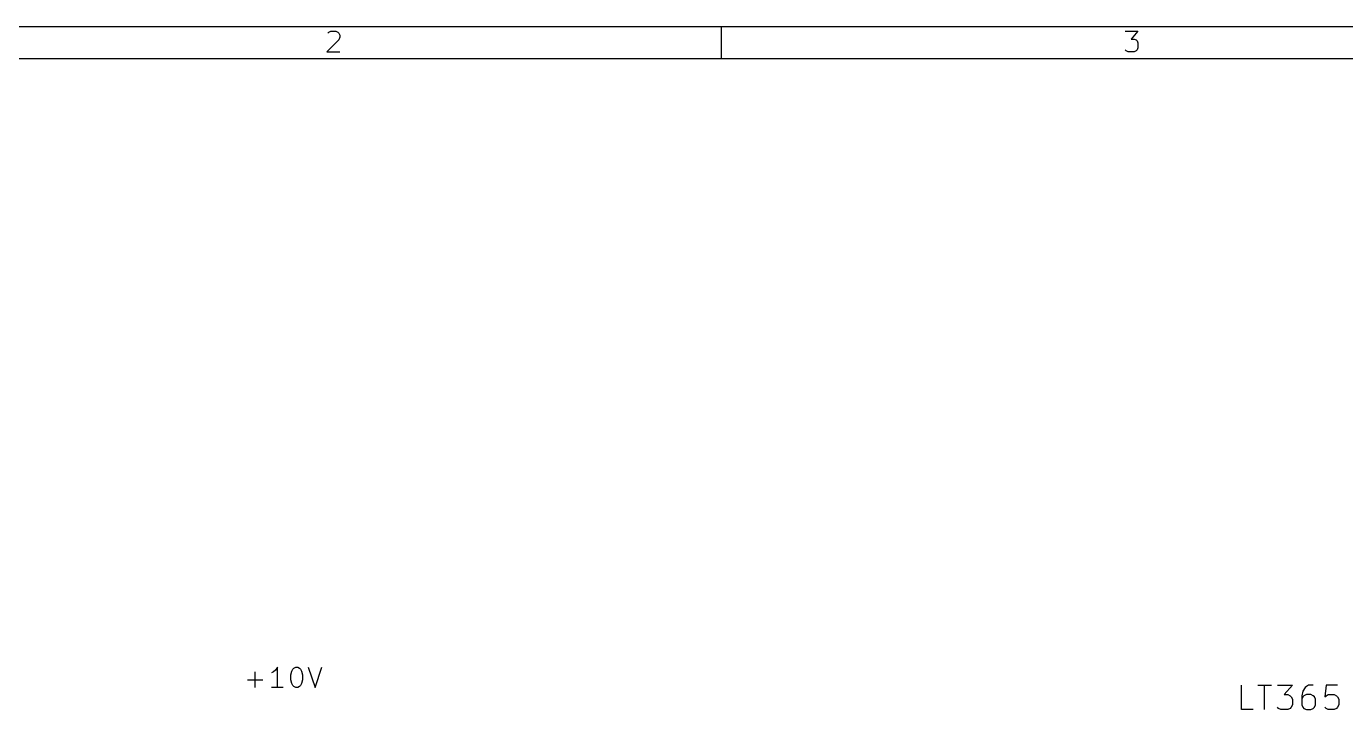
# Model space of a CAD drawing. Extents: x 0.4 to 11.3, y -7.9 to -0.4.
# Drawn here: x 2.617 to 5.87, y -2.077 to -0.394 of the extents above; entities that cross this region are included whole.
import ezdxf

# ---------------------------------------------------------------- set-up
doc = ezdxf.new("R2010")
doc.units = 0
doc.header["$MEASUREMENT"] = 0
doc.layers.add('CYAN2', color=4, linetype='CONTINUOUS')
doc.layers.add('RED2', color=1, linetype='CONTINUOUS')

msp = doc.modelspace()

# ---------------------------------------------------------------- linework, layer by layer
at = {"layer": 'CYAN2', "linetype": 'CONTINUOUS'}
for p, q in [((3.231, -1.9799), (3.2262, -1.9847)), ((3.2357, -1.9728), (3.231, -1.9799)), ((3.2357, -2.0228), (3.2357, -1.9728)), ((3.269, -1.9919), (3.2714, -1.9823)), ((3.2714, -1.9823), (3.2738, -1.9776)), ((3.2738, -1.9776), (3.2762, -1.9752)), ((3.2762, -1.9752), (3.2809, -1.9728)), ((3.2809, -1.9728), (3.2857, -1.9728)), ((3.2857, -1.9728), (3.2905, -1.9752)), ((3.2905, -1.9752), (3.2929, -1.9776)), ((3.2929, -1.9776), (3.2952, -1.9823)), ((3.2952, -1.9823), (3.2976, -1.9919)), ((3.3119, -1.9728), (3.3286, -2.0228)), ((3.3286, -2.0228), (3.3452, -1.9728)), ((3.1619, -2.0038), (3.2, -2.0038)), ((3.1809, -2.0228), (3.1809, -1.9847)), ((3.2262, -1.9847), (3.2214, -1.9871)), ((3.269, -2.0038), (3.269, -1.9919)), ((3.2714, -2.0133), (3.269, -2.0038)), ((3.2738, -2.018), (3.2714, -2.0133)), ((3.2952, -2.0133), (3.2929, -2.018)), ((3.2976, -2.0038), (3.2952, -2.0133)), ((3.2976, -1.9919), (3.2976, -2.0038)), ((3.25, -2.0228), (3.2214, -2.0228)), ((3.2762, -2.0204), (3.2738, -2.018)), ((3.2809, -2.0228), (3.2762, -2.0204)), ((3.2857, -2.0228), (3.2809, -2.0228)), ((3.2905, -2.0204), (3.2857, -2.0228)), ((3.2929, -2.018), (3.2905, -2.0204)), ((5.6129, -2.0774), (5.6129, -2.0174)), ((5.6129, -2.0774), (5.6129, -2.0174)), ((5.6529, -2.0174), (5.6871, -2.0174)), ((5.6529, -2.0174), (5.6871, -2.0174)), ((5.67, -2.0774), (5.67, -2.0174)), ((5.67, -2.0774), (5.67, -2.0174)), ((5.7014, -2.0174), (5.7386, -2.0174)), ((5.7014, -2.0174), (5.7386, -2.0174)), ((5.7386, -2.0174), (5.7186, -2.0402)), ((5.7386, -2.0174), (5.7186, -2.0402)), ((5.7186, -2.0402), (5.7271, -2.0402)), ((5.7186, -2.0402), (5.7271, -2.0402)), ((5.7271, -2.0402), (5.7329, -2.0431)), ((5.7271, -2.0402), (5.7329, -2.0431)), ((5.7329, -2.0431), (5.7357, -2.0459)), ((5.7329, -2.0431), (5.7357, -2.0459)), ((5.7357, -2.0459), (5.7386, -2.0516)), ((5.7357, -2.0459), (5.7386, -2.0516)), ((5.7643, -2.0316), (5.7614, -2.0431)), ((5.7643, -2.0316), (5.7614, -2.0431)), ((5.7614, -2.0431), (5.7614, -2.0659)), ((5.7614, -2.0431), (5.7614, -2.0659)), ((5.7643, -2.0459), (5.7614, -2.0516)), ((5.7643, -2.0459), (5.7614, -2.0516)), ((5.77, -2.0231), (5.7643, -2.0316)), ((5.77, -2.0231), (5.7643, -2.0316)), ((5.7671, -2.0431), (5.7643, -2.0459)), ((5.7671, -2.0431), (5.7643, -2.0459)), ((5.7729, -2.0402), (5.7671, -2.0431)), ((5.7729, -2.0402), (5.7671, -2.0431)), ((5.7729, -2.0202), (5.77, -2.0231)), ((5.7729, -2.0202), (5.77, -2.0231)), ((5.7786, -2.0174), (5.7729, -2.0202)), ((5.7786, -2.0174), (5.7729, -2.0202)), ((5.7843, -2.0402), (5.7729, -2.0402)), ((5.7843, -2.0402), (5.7729, -2.0402)), ((5.79, -2.0174), (5.7786, -2.0174)), ((5.79, -2.0174), (5.7786, -2.0174)), ((5.79, -2.0431), (5.7843, -2.0402)), ((5.79, -2.0431), (5.7843, -2.0402)), ((5.7929, -2.0459), (5.79, -2.0431)), ((5.7929, -2.0459), (5.79, -2.0431)), ((5.7957, -2.0516), (5.7929, -2.0459)), ((5.7957, -2.0516), (5.7929, -2.0459)), ((5.8214, -2.0174), (5.8186, -2.0459)), ((5.8214, -2.0174), (5.8186, -2.0459)), ((5.8186, -2.0459), (5.8214, -2.0431)), ((5.8186, -2.0459), (5.8214, -2.0431)), ((5.85, -2.0174), (5.8214, -2.0174)), ((5.85, -2.0174), (5.8214, -2.0174)), ((5.8214, -2.0431), (5.8271, -2.0402)), ((5.8214, -2.0431), (5.8271, -2.0402)), ((5.8271, -2.0402), (5.8414, -2.0402)), ((5.8271, -2.0402), (5.8414, -2.0402)), ((5.8414, -2.0402), (5.8471, -2.0431)), ((5.8414, -2.0402), (5.8471, -2.0431)), ((5.8471, -2.0431), (5.85, -2.0459)), ((5.8471, -2.0431), (5.85, -2.0459)), ((5.85, -2.0459), (5.8529, -2.0516)), ((5.85, -2.0459), (5.8529, -2.0516)), ((5.6414, -2.0774), (5.6129, -2.0774)), ((5.6414, -2.0774), (5.6129, -2.0774)), ((5.7043, -2.0745), (5.7014, -2.0716)), ((5.7043, -2.0745), (5.7014, -2.0716)), ((5.71, -2.0774), (5.7043, -2.0745)), ((5.71, -2.0774), (5.7043, -2.0745)), ((5.7271, -2.0774), (5.71, -2.0774)), ((5.7271, -2.0774), (5.71, -2.0774)), ((5.7329, -2.0745), (5.7271, -2.0774)), ((5.7329, -2.0745), (5.7271, -2.0774)), ((5.7357, -2.0716), (5.7329, -2.0745)), ((5.7357, -2.0716), (5.7329, -2.0745)), ((5.7386, -2.0659), (5.7357, -2.0716)), ((5.7386, -2.0659), (5.7357, -2.0716)), ((5.7386, -2.0516), (5.7386, -2.0659)), ((5.7386, -2.0516), (5.7386, -2.0659)), ((5.7614, -2.0659), (5.7643, -2.0716)), ((5.7614, -2.0659), (5.7643, -2.0716)), ((5.7643, -2.0716), (5.7671, -2.0745)), ((5.7643, -2.0716), (5.7671, -2.0745)), ((5.7671, -2.0745), (5.7729, -2.0774)), ((5.7671, -2.0745), (5.7729, -2.0774)), ((5.7729, -2.0774), (5.7843, -2.0774)), ((5.7729, -2.0774), (5.7843, -2.0774)), ((5.7843, -2.0774), (5.79, -2.0745)), ((5.7843, -2.0774), (5.79, -2.0745)), ((5.79, -2.0745), (5.7929, -2.0716)), ((5.79, -2.0745), (5.7929, -2.0716)), ((5.7929, -2.0716), (5.7957, -2.0659)), ((5.7929, -2.0716), (5.7957, -2.0659)), ((5.7957, -2.0659), (5.7957, -2.0516)), ((5.7957, -2.0659), (5.7957, -2.0516)), ((5.8214, -2.0745), (5.8186, -2.0716)), ((5.8214, -2.0745), (5.8186, -2.0716)), ((5.8271, -2.0774), (5.8214, -2.0745)), ((5.8271, -2.0774), (5.8214, -2.0745)), ((5.8414, -2.0774), (5.8271, -2.0774)), ((5.8414, -2.0774), (5.8271, -2.0774)), ((5.8471, -2.0745), (5.8414, -2.0774)), ((5.8471, -2.0745), (5.8414, -2.0774)), ((5.85, -2.0716), (5.8471, -2.0745)), ((5.85, -2.0716), (5.8471, -2.0745)), ((5.8529, -2.0659), (5.85, -2.0716)), ((5.8529, -2.0659), (5.85, -2.0716)), ((5.8529, -2.0516), (5.8529, -2.0659)), ((5.8529, -2.0516), (5.8529, -2.0659))]:
    msp.add_line(p, q, dxfattribs=at)
at = {"layer": 'RED2', "linetype": 'CONTINUOUS'}
for p, q in [((0.3937, -0.3937), (11.2993, -0.3937)), ((3.3601, -0.4101), (3.3625, -0.4077)), ((3.3625, -0.4077), (3.3674, -0.4053)), ((3.3674, -0.4053), (3.3796, -0.4053)), ((3.3796, -0.4053), (3.3845, -0.4077)), ((3.3845, -0.4077), (3.3869, -0.4101)), ((3.3869, -0.4101), (3.3893, -0.415)), ((3.3893, -0.4199), (3.3869, -0.4272)), ((3.3893, -0.415), (3.3893, -0.4199)), ((4.3307, -0.4724), (4.3307, -0.3937)), ((5.3262, -0.4053), (5.3578, -0.4053)), ((5.3578, -0.4053), (5.3408, -0.4248)), ((3.3869, -0.4272), (3.3576, -0.4564)), ((5.3286, -0.454), (5.3262, -0.4516)), ((5.3335, -0.4564), (5.3286, -0.454)), ((5.3408, -0.4248), (5.3481, -0.4248)), ((5.3481, -0.4248), (5.353, -0.4272)), ((5.353, -0.454), (5.3481, -0.4564)), ((5.353, -0.4272), (5.3554, -0.4296)), ((5.3554, -0.4516), (5.353, -0.454)), ((5.3554, -0.4296), (5.3578, -0.4345)), ((5.3578, -0.4467), (5.3554, -0.4516)), ((5.3578, -0.4345), (5.3578, -0.4467)), ((0.4724, -0.4724), (11.2206, -0.4724)), ((3.3576, -0.4564), (3.3893, -0.4564)), ((5.3481, -0.4564), (5.3335, -0.4564))]:
    msp.add_line(p, q, dxfattribs=at)

doc.saveas('drawing.dxf')
